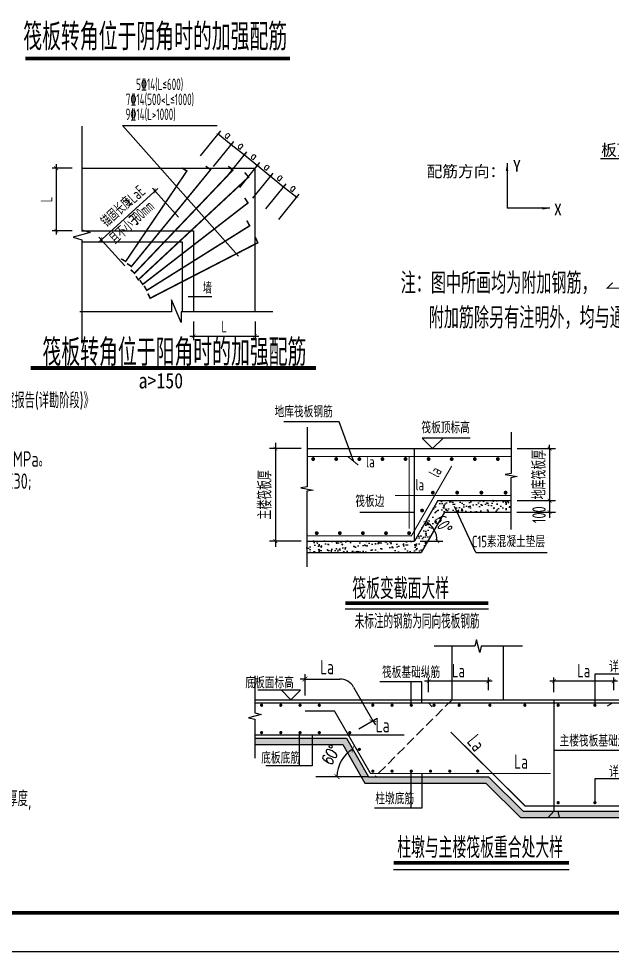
# Model space of a CAD drawing. Extents: x -668857 to 185752, y -270966 to 286822.
# Drawn here: x -426256 to -410827, y 166782 to 191002 of the extents above; entities that cross this region are included whole.
import ezdxf
from ezdxf.enums import TextEntityAlignment as Align

# ---------------------------------------------------------------- set-up
doc = ezdxf.new("R2010")
doc.units = 0
doc.header["$LTSCALE"] = 1000
for name, pattern in [('__DASH', [0.35, 0.25, -0.1]), ('DASH', [0.35, 0.25, -0.1]), ('ExampleIndex0$0${ Cable   Tele }', [0])]:
    doc.linetypes.add(name, pattern=pattern)
doc.layers.get('0').update_dxf_attribs({"linetype": 'CONTINUOUS'})
doc.layers.get('DEFPOINTS').update_dxf_attribs({"linetype": 'CONTINUOUS'})
for name, color, linetype in [('-TK', 7, 'CONTINUOUS'), ('0p-标字', 7, 'CONTINUOUS'), ('0p-标注', 43, 'CONTINUOUS'), ('COLU_DE_REIN', 1, 'CONTINUOUS'), ('DIM', 2, 'CONTINUOUS'), ('FLOOR_UP_TEXT', 7, 'CONTINUOUS'), ('G', 1, 'CONTINUOUS'), ('GJ', 5, 'CONTINUOUS'), ('PUB_DIM', 3, 'CONTINUOUS'), ('PUB_TEXT', 2, 'CONTINUOUS'), ('REIN', 6, 'CONTINUOUS'), ('S-0-TEXT', 7, 'CONTINUOUS'), ('S-C承台编号', 6, 'CONTINUOUS'), ('S-DETL-DIM', 151, 'CONTINUOUS'), ('S-DETL-HATCH', 253, 'CONTINUOUS'), ('S-DETL-LINE1', 2, 'CONTINUOUS'), ('S-DETL-RBAR', 1, 'CONTINUOUS'), ('S-DETL-TEXT', 7, 'CONTINUOUS'), ('S_DETL', 7, 'CONTINUOUS'), ('Sw_DT_DIM050', 7, 'CONTINUOUS'), ('Sw_DT_line_1', 8, 'CONTINUOUS'), ('Sw_Dt_TXT', 7, 'CONTINUOUS'), ('S基础-筏板底筋-Raft_b_rein', 1, 'CONTINUOUS'), ('TEXT', 2, 'CONTINUOUS'), ('THIN', 7, 'CONTINUOUS'), ('WALL', 5, 'CONTINUOUS'), ('结-详图-填充', 8, 'CONTINUOUS'), ('说明文字', 7, 'CONTINUOUS'), ('钢筋', 6, 'CONTINUOUS')]:
    doc.layers.add(name, color=color, linetype=linetype)
doc.layers.add('LVTRY', color=1, linetype='CONTINUOUS', lineweight=13)
doc.styles.add('-宋体', font='', dxfattribs={"width": 0.7, "height": 300, "bigfont": '宋体.TTF'})
doc.styles.add('_HZTXT', font='txt.shx', dxfattribs={"width": 0.8, "bigfont": 'HZTXT.shx'})
doc.styles.add('hszt', font='TXT.shx', dxfattribs={"width": 0.7, "bigfont": 'HzTXT.shx'})
doc.styles.add('Scadi-HZ', font='tssdeng.shx', dxfattribs={"width": 0.7, "height": 300, "bigfont": 'hztxt.shx'})
doc.styles.add('TSSD_DIMENSION', font='Tssdeng.shx', dxfattribs={"width": 0.7, "bigfont": 'tssdchn.shx'})
doc.styles.add('TSSD_Label', font='Tssdeng.shx', dxfattribs={"width": 0.7, "bigfont": 'hztxt.shx'})
doc.styles.add('TSSD_Norm', font='Tssdeng.shx', dxfattribs={"bigfont": 'tssdchn.shx'})
doc.styles.add('TSSD_REIN', font='tssdeng.shx', dxfattribs={"width": 0.7, "height": 300, "bigfont": 'tssdchn.shx'})
doc.styles.add('图名下的说明', font='tssdeng.shx', dxfattribs={"width": 0.75, "height": 550, "bigfont": 'tssdchn.shx'})
doc.styles.get('-宋体').set_extended_font_data('SimSun')
doc.dimstyles.new('DIM100', dxfattribs={"dimtxt": 250, "dimasz": 100, "dimexe": 150, "dimexo": 150, "dimgap": 0, "dimtad": 0, "dimdec": 0, "dimzin": 0, "dimdsep": 46, "dimtxsty": 'hszt', "dimblk": 'ARCHTICK', "dimcen": 0.09, "dimclrt": 7, "dimazin": 0, "dimtfac": 1, "dimtdec": 0, "dimtix": 1, "dimtmove": 2, "dimatfit": 3, "dimfxl": 1, "dimtvp": 1, "dimtolj": 1, "dimtzin": 0, "dimarcsym": 0})
doc.dimstyles.get("Standard").update_dxf_attribs({"dimtxt": 0.18, "dimasz": 0.18, "dimexe": 0.18, "dimexo": 0.0625, "dimgap": 0.09, "dimtad": 0, "dimtih": 1, "dimtoh": 1, "dimdec": 4, "dimzin": 0, "dimdsep": 46, "dimtxsty": 'Standard', "dimcen": 0.09, "dimadec": 0, "dimazin": 0, "dimtfac": 1, "dimtdec": 4, "dimtofl": 0, "dimtmove": 0, "dimatfit": 3, "dimfxl": 1, "dimtolj": 1, "dimtzin": 0, "dimarcsym": 0})
doc.dimstyles.new('SY1', dxfattribs={"dimtxt": 200, "dimasz": 100, "dimexe": 150, "dimexo": 200, "dimgap": 60, "dimtad": 1, "dimdec": 0, "dimzin": 0, "dimdsep": 46, "dimtxsty": '_HZTXT', "dimcen": 3, "dimclrt": 7, "dimadec": 0, "dimazin": 0, "dimtfac": 1, "dimtdec": 0, "dimtix": 1, "dimtmove": 0, "dimatfit": 3, "dimfxl": 1, "dimtolj": 1, "dimtzin": 0, "dimarcsym": 0})
doc.dimstyles.new('TSSD_100_100', dxfattribs={"dimtxt": 300, "dimasz": 100, "dimexe": 100, "dimexo": 250, "dimgap": 100, "dimtad": 1, "dimdec": 0, "dimzin": 0, "dimdsep": 46, "dimtxsty": 'TSSD_DIMENSION', "dimblk": 'ARCHTICK', "dimcen": 0, "dimdle": 100, "dimclrt": 7, "dimadec": 0, "dimazin": 0, "dimtfac": 1, "dimtdec": 0, "dimtix": 1, "dimtmove": 2, "dimatfit": 3, "dimldrblk": 'ARCHTICK', "dimfxl": 1, "dimtolj": 1, "dimtzin": 0, "dimarcsym": 0})
doc.dimstyles.new('副本 (2) TSSD_100_100', dxfattribs={"dimtxt": 350, "dimasz": 150, "dimexe": 150, "dimexo": 150, "dimgap": 100, "dimtad": 1, "dimdec": 0, "dimlfac": 0.5, "dimzin": 0, "dimdsep": 46, "dimtxsty": 'TSSD_DIMENSION', "dimblk": 'ARCHTICK', "dimcen": 0, "dimdle": 150, "dimclrt": 7, "dimadec": 0, "dimazin": 0, "dimtfac": 1, "dimtdec": 0, "dimtix": 1, "dimtmove": 2, "dimatfit": 3, "dimfxl": 1, "dimtolj": 1, "dimtzin": 0, "dimarcsym": 0})

# ---------------------------------------------------------------- blocks, each defined once
blk = doc.blocks.new('_ArchTick')
at = {"color": 0, "linetype": 'ByBlock', "const_width": 0.15}
blk.add_lwpolyline([(-0.5, -0.5), (0.5, 0.5)], dxfattribs=at)
blk = doc.blocks.new('*D37')
at = {"color": 0, "lineweight": -2, "transparency": 16777216}
for p, q in [((-419832, 186065), (-419306, 186716)), ((-419369, 186638), (-419029, 186364)), ((-419492, 185790), (-418966, 186441))]:
    blk.add_line(p, q, dxfattribs=at)
at = {"layer": 'DEFPOINTS', "color": 0, "transparency": 16777216}
for p in [(-419029, 186364), (-419916, 185962), (-419576, 185687)]:
    blk.add_point(p, dxfattribs=at)
at = {"color": 0, "lineweight": -2, "transparency": 16777216, "xscale": 66.66667000390589, "yscale": 66.66667000390589, "zscale": 66.66667000390589}
for p, rotation in [((-419369, 186638), 141.0409580458454), ((-419029, 186364), 321.0409580458455)]:
    blk.add_blockref('_ArchTick', p, dxfattribs=dict(at, rotation=rotation))
at = {"color": 7, "transparency": 16777216, "insert": (-419111, 186610), "char_height": 200, "attachment_point": 5, "rotation": 321.041, "style": '_HZTXT'}
blk.add_mtext('\\A1;a', dxfattribs=at)
blk = doc.blocks.new('ArchTick')
at = {"color": 0, "linetype": 'ByBlock', "lineweight": -2, "const_width": 0.075}
blk.add_lwpolyline([(-0.25, -0.25), (0.25, 0.25)], dxfattribs=at)
blk = doc.blocks.new('*D38')
at = {"color": 0, "lineweight": -2, "transparency": 16777216}
for p, q in [((-421532, 187439), (-421006, 188090)), ((-421068, 188013), (-420729, 187738)), ((-421192, 187165), (-420666, 187816))]:
    blk.add_line(p, q, dxfattribs=at)
at = {"layer": 'DEFPOINTS', "color": 0, "transparency": 16777216}
for p in [(-420729, 187738), (-421616, 187336), (-421276, 187061)]:
    blk.add_point(p, dxfattribs=at)
at = {"color": 0, "lineweight": -2, "transparency": 16777216, "xscale": 66.66667000390589, "yscale": 66.66667000390589, "zscale": 66.66667000390589}
for p, rotation in [((-421068, 188013), 141.0409580461524), ((-420729, 187738), 321.0409580461525)]:
    blk.add_blockref('_ArchTick', p, dxfattribs=dict(at, rotation=rotation))
at = {"color": 7, "transparency": 16777216, "insert": (-420810, 187984), "char_height": 200, "attachment_point": 5, "rotation": 321.041, "style": '_HZTXT'}
blk.add_mtext('\\A1;a', dxfattribs=at)
blk = doc.blocks.new('*D39')
at = {"color": 0, "lineweight": -2, "transparency": 16777216}
for p, q in [((-420852, 186890), (-420326, 187541)), ((-420389, 187463), (-420049, 187188)), ((-420512, 186615), (-419986, 187266))]:
    blk.add_line(p, q, dxfattribs=at)
at = {"layer": 'DEFPOINTS', "color": 0, "transparency": 16777216}
for p in [(-420049, 187188), (-420936, 186786), (-420596, 186511)]:
    blk.add_point(p, dxfattribs=at)
at = {"color": 0, "lineweight": -2, "transparency": 16777216, "xscale": 66.66667000390589, "yscale": 66.66667000390589, "zscale": 66.66667000390589}
for p, rotation in [((-420389, 187463), 141.0409580456808), ((-420049, 187188), 321.0409580456808)]:
    blk.add_blockref('_ArchTick', p, dxfattribs=dict(at, rotation=rotation))
at = {"color": 7, "transparency": 16777216, "insert": (-420131, 187434), "char_height": 200, "attachment_point": 5, "rotation": 321.041, "style": '_HZTXT'}
blk.add_mtext('\\A1;a', dxfattribs=at)
blk = doc.blocks.new('*D40')
at = {"color": 0, "lineweight": -2, "transparency": 16777216}
for p, q in [((-421192, 187165), (-420666, 187816)), ((-420729, 187738), (-420389, 187463)), ((-420852, 186890), (-420326, 187541))]:
    blk.add_line(p, q, dxfattribs=at)
at = {"layer": 'DEFPOINTS', "color": 0, "transparency": 16777216}
for p in [(-420389, 187463), (-421276, 187061), (-420936, 186786)]:
    blk.add_point(p, dxfattribs=at)
at = {"color": 0, "lineweight": -2, "transparency": 16777216, "xscale": 66.66667000390589, "yscale": 66.66667000390589, "zscale": 66.66667000390589}
for p, rotation in [((-420729, 187738), 141.0409580454909), ((-420389, 187463), 321.0409580454909)]:
    blk.add_blockref('_ArchTick', p, dxfattribs=dict(at, rotation=rotation))
at = {"color": 7, "transparency": 16777216, "insert": (-420471, 187709), "char_height": 200, "attachment_point": 5, "rotation": 321.041, "style": '_HZTXT'}
blk.add_mtext('\\A1;a', dxfattribs=at)
blk = doc.blocks.new('*D41')
at = {"color": 0, "lineweight": -2, "transparency": 16777216}
for p, q in [((-420172, 186340), (-419646, 186991)), ((-419709, 186913), (-419369, 186638)), ((-419832, 186065), (-419306, 186716))]:
    blk.add_line(p, q, dxfattribs=at)
at = {"layer": 'DEFPOINTS', "color": 0, "transparency": 16777216}
for p in [(-419369, 186638), (-420256, 186236), (-419916, 185962)]:
    blk.add_point(p, dxfattribs=at)
at = {"color": 0, "lineweight": -2, "transparency": 16777216, "xscale": 66.66667000390589, "yscale": 66.66667000390589, "zscale": 66.66667000390589}
for p, rotation in [((-419709, 186913), 141.040958045703), ((-419369, 186638), 321.040958045703)]:
    blk.add_blockref('_ArchTick', p, dxfattribs=dict(at, rotation=rotation))
at = {"color": 7, "transparency": 16777216, "insert": (-419451, 186885), "char_height": 200, "attachment_point": 5, "rotation": 321.041, "style": '_HZTXT'}
blk.add_mtext('\\A1;a', dxfattribs=at)
blk = doc.blocks.new('*D42')
at = {"color": 0, "lineweight": -2, "transparency": 16777216}
for p, q in [((-420512, 186615), (-419986, 187266)), ((-420172, 186340), (-419646, 186991)), ((-420049, 187188), (-419709, 186913))]:
    blk.add_line(p, q, dxfattribs=at)
at = {"layer": 'DEFPOINTS', "color": 0, "transparency": 16777216}
for p in [(-419709, 186913), (-420596, 186511), (-420256, 186236)]:
    blk.add_point(p, dxfattribs=at)
at = {"color": 0, "lineweight": -2, "transparency": 16777216, "xscale": 66.66667000390589, "yscale": 66.66667000390589, "zscale": 66.66667000390589}
for p, rotation in [((-420049, 187188), 141.0409580460101), ((-419709, 186913), 321.0409580460101)]:
    blk.add_blockref('_ArchTick', p, dxfattribs=dict(at, rotation=rotation))
at = {"color": 7, "transparency": 16777216, "insert": (-419791, 187160), "char_height": 200, "attachment_point": 5, "rotation": 321.041, "style": '_HZTXT'}
blk.add_mtext('\\A1;a', dxfattribs=at)
blk = doc.blocks.new('*D43')
at = {"layer": 'DEFPOINTS', "color": 0, "transparency": 16777216}
for p in [(-421710, 183385), (-420113, 183385), (-420113, 182757)]:
    blk.add_point(p, dxfattribs=at)
at = {"layer": 'DIM', "color": 0, "lineweight": -2, "transparency": 16777216}
for p, q in [((-421710, 183135), (-421710, 182657)), ((-420113, 183135), (-420113, 182657)), ((-421810, 182757), (-420013, 182757))]:
    blk.add_line(p, q, dxfattribs=at)
at = {"layer": 'DIM', "color": 0, "lineweight": -2, "transparency": 16777216, "xscale": 100, "yscale": 100, "zscale": 100, "rotation": 180}
blk.add_blockref('_ArchTick', (-421710, 182757), dxfattribs=at)
at = {"layer": 'DIM', "color": 0, "lineweight": -2, "transparency": 16777216, "xscale": 100, "yscale": 100, "zscale": 100}
blk.add_blockref('_ArchTick', (-420113, 182757), dxfattribs=at)
at = {"layer": 'DIM', "color": 7, "lineweight": -2, "transparency": 16777216, "insert": (-420912, 183007), "char_height": 300, "attachment_point": 5, "style": 'TSSD_DIMENSION'}
blk.add_mtext('\\A1;L', dxfattribs=at)
blk = doc.blocks.new('*D44')
at = {"layer": 'DEFPOINTS', "color": 0, "transparency": 16777216}
for p in [(-424616, 187121), (-425281, 185496), (-424616, 185496)]:
    blk.add_point(p, dxfattribs=at)
at = {"layer": 'DIM', "color": 0, "lineweight": -2, "transparency": 16777216}
for p, q in [((-425281, 187221), (-425281, 185396)), ((-424866, 187121), (-425381, 187121)), ((-424866, 185496), (-425381, 185496))]:
    blk.add_line(p, q, dxfattribs=at)
at = {"layer": 'DIM', "color": 0, "lineweight": -2, "transparency": 16777216, "xscale": 100, "yscale": 100, "zscale": 100}
for p, rotation in [((-425281, 187121), 90), ((-425281, 185496), 270)]:
    blk.add_blockref('_ArchTick', p, dxfattribs=dict(at, rotation=rotation))
at = {"layer": 'DIM', "color": 7, "lineweight": -2, "transparency": 16777216, "insert": (-425531, 186309), "char_height": 300, "attachment_point": 5, "rotation": 90, "style": 'TSSD_DIMENSION'}
blk.add_mtext('\\A1;L', dxfattribs=at)
blk = doc.blocks.new('*D46')
at = {"layer": 'DEFPOINTS', "color": 0, "transparency": 16777216}
for p in [(-422714, 186524), (-421931, 185663), (-423326, 184394)]:
    blk.add_point(p, dxfattribs=at)
at = {"layer": 'DIM', "color": 0, "lineweight": -2, "transparency": 16777216}
for p, q in [((-424183, 185189), (-422640, 186591)), ((-422099, 185848), (-422781, 186598)), ((-423495, 184580), (-424176, 185330))]:
    blk.add_line(p, q, dxfattribs=at)
at = {"layer": 'DIM', "color": 0, "lineweight": -2, "transparency": 16777216, "xscale": 100, "yscale": 100, "zscale": 100}
for p, rotation in [((-422714, 186524), 42.26455593727036), ((-424109, 185256), 222.2645559372704)]:
    blk.add_blockref('_ArchTick', p, dxfattribs=dict(at, rotation=rotation))
at = {"layer": 'DIM', "color": 7, "lineweight": -2, "transparency": 16777216, "insert": (-423248, 186399), "char_height": 300, "attachment_point": 5, "rotation": 42.2646, "style": 'TSSD_DIMENSION'}
blk.add_mtext('\\A1;≥LaE', dxfattribs=at)
blk = doc.blocks.new('*D300')
at = {"layer": '0p-标注', "color": 0, "lineweight": -2, "transparency": 16777216}
blk.add_arc((-419238, 171175), 824, 120, 180, dxfattribs=at)
at = {"layer": 'DEFPOINTS', "color": 0, "transparency": 16777216}
for p in [(-419816, 172175), (-419870, 171705), (-420612, 171175), (-419238, 171175), (-419238, 171175)]:
    blk.add_point(p, dxfattribs=at)
at = {"layer": '0p-标注', "color": 0, "lineweight": -2, "transparency": 16777216, "xscale": 125, "yscale": 125, "zscale": 125}
for p, rotation in [((-419650, 171889), 29.99999999994928), ((-420062, 171175), 270.0000000000002)]:
    blk.add_blockref('_ArchTick', p, dxfattribs=dict(at, rotation=rotation))
at = {"layer": '0p-标注', "color": 7, "transparency": 16777216, "insert": (-420223, 171743), "char_height": 312.5, "attachment_point": 5, "rotation": 60, "style": 'hszt'}
blk.add_mtext('\\A1;60°', dxfattribs=at)
blk = doc.blocks.new('*D301')
at = {"layer": 'DEFPOINTS', "color": 0, "transparency": 16777216}
for p in [(-414427, 173653), (-412870, 173175), (-414427, 173121)]:
    blk.add_point(p, dxfattribs=at)
at = {"layer": 'DIM', "color": 0, "lineweight": -2, "transparency": 16777216}
for p, q in [((-414427, 173371), (-414427, 173753)), ((-412870, 173425), (-412870, 173753)), ((-412770, 173653), (-414527, 173653))]:
    blk.add_line(p, q, dxfattribs=at)
at = {"layer": 'DIM', "color": 0, "lineweight": -2, "transparency": 16777216, "xscale": 100, "yscale": 100, "zscale": 100, "rotation": 180}
blk.add_blockref('_ArchTick', (-414427, 173653), dxfattribs=at)
at = {"layer": 'DIM', "color": 0, "lineweight": -2, "transparency": 16777216, "xscale": 100, "yscale": 100, "zscale": 100}
blk.add_blockref('_ArchTick', (-412870, 173653), dxfattribs=at)
at = {"layer": 'DIM', "color": 7, "transparency": 16777216, "insert": (-413649, 173928), "char_height": 350, "attachment_point": 5, "style": 'TSSD_DIMENSION'}
blk.add_mtext('\\A1;La', dxfattribs=at)
blk = doc.blocks.new('*D302')
at = {"layer": 'DEFPOINTS', "color": 0, "transparency": 16777216}
for p in [(-417684, 173653), (-416126, 173175), (-417684, 173121)]:
    blk.add_point(p, dxfattribs=at)
at = {"layer": 'DIM', "color": 0, "lineweight": -2, "transparency": 16777216}
for p, q in [((-417684, 173371), (-417684, 173753)), ((-416126, 173425), (-416126, 173753)), ((-416026, 173653), (-417784, 173653))]:
    blk.add_line(p, q, dxfattribs=at)
at = {"layer": 'DIM', "color": 0, "lineweight": -2, "transparency": 16777216, "xscale": 100, "yscale": 100, "zscale": 100, "rotation": 180}
blk.add_blockref('_ArchTick', (-417684, 173653), dxfattribs=at)
at = {"layer": 'DIM', "color": 0, "lineweight": -2, "transparency": 16777216, "xscale": 100, "yscale": 100, "zscale": 100}
blk.add_blockref('_ArchTick', (-416126, 173653), dxfattribs=at)
at = {"layer": 'DIM', "color": 7, "transparency": 16777216, "insert": (-416905, 173928), "char_height": 350, "attachment_point": 5, "style": 'TSSD_DIMENSION'}
blk.add_mtext('\\A1;La', dxfattribs=at)
blk = doc.blocks.new('*D296')
at = {"layer": 'DEFPOINTS', "color": 0, "transparency": 16777216}
for p in [(-421582, 164893), (-421634, 164045), (-424984, 163843), (-422188, 163843), (-422188, 163843)]:
    blk.add_point(p, dxfattribs=at)
at = {"layer": 'S-DETL-DIM', "color": 0, "lineweight": -2, "transparency": 16777216}
blk.add_line((-422038, 163843), (-421448, 163843), dxfattribs=at)
blk.add_arc((-422188, 163843), 590, 360, 60, dxfattribs=at)
at = {"layer": 'S-DETL-DIM', "color": 0, "lineweight": -2, "transparency": 16777216, "xscale": 100, "yscale": 100, "zscale": 100}
for p, rotation in [((-421893, 164354), 150.0000000000065), ((-421598, 163843), 269.9999999999995)]:
    blk.add_blockref('_ArchTick', p, dxfattribs=dict(at, rotation=rotation))
at = {"layer": 'S-DETL-DIM', "color": 7, "transparency": 16777216, "insert": (-421439, 164276), "char_height": 350, "attachment_point": 5, "rotation": 300, "style": 'TSSD_DIMENSION'}
blk.add_mtext('\\A1;60°', dxfattribs=at)
blk = doc.blocks.new('*D297')
at = {"layer": 'DEFPOINTS', "color": 0, "transparency": 16777216}
for p in [(-419672, 166243), (-419672, 164893), (-418675, 164893)]:
    blk.add_point(p, dxfattribs=at)
at = {"layer": 'S-DETL-DIM', "color": 0, "lineweight": -2, "transparency": 16777216}
for p, q in [((-419522, 166243), (-418525, 166243)), ((-418675, 166243), (-418675, 166343)), ((-418675, 166243), (-418675, 164893)), ((-419522, 164893), (-418525, 164893)), ((-418675, 164893), (-418675, 164793))]:
    blk.add_line(p, q, dxfattribs=at)
at = {"layer": 'S-DETL-DIM', "color": 0, "lineweight": -2, "transparency": 16777216, "xscale": 100, "yscale": 100, "zscale": 100}
for p, rotation in [((-418675, 166243), 270), ((-418675, 164893), 90)]:
    blk.add_blockref('_ArchTick', p, dxfattribs=dict(at, rotation=rotation))
at = {"layer": 'S-DETL-DIM', "color": 7, "transparency": 16777216, "insert": (-418950, 165568), "char_height": 350, "attachment_point": 5, "rotation": 90, "style": 'TSSD_DIMENSION'}
blk.add_mtext('\\A1;地库筏板厚', dxfattribs=at)
blk = doc.blocks.new('*D298')
at = {"layer": 'DEFPOINTS', "color": 0, "transparency": 16777216}
for p in [(-419672, 164893), (-419681, 164593), (-418675, 164593)]:
    blk.add_point(p, dxfattribs=at)
at = {"layer": 'S-DETL-DIM', "color": 0, "lineweight": -2, "transparency": 16777216}
for p, q in [((-418675, 165043), (-418675, 164443)), ((-419522, 164893), (-418525, 164893)), ((-419531, 164593), (-418525, 164593))]:
    blk.add_line(p, q, dxfattribs=at)
at = {"layer": 'S-DETL-DIM', "color": 0, "lineweight": -2, "transparency": 16777216, "xscale": 100, "yscale": 100, "zscale": 100}
for p, rotation in [((-418675, 164893), 90), ((-418675, 164593), 270)]:
    blk.add_blockref('_ArchTick', p, dxfattribs=dict(at, rotation=rotation))
at = {"layer": 'S-DETL-DIM', "color": 7, "transparency": 16777216, "insert": (-418950, 164527), "char_height": 350, "attachment_point": 5, "rotation": 90, "style": 'TSSD_DIMENSION'}
blk.add_mtext('\\A1;100', dxfattribs=at)
blk = doc.blocks.new('*D299')
at = {"layer": 'DEFPOINTS', "color": 0, "transparency": 16777216}
for p in [(-424984, 166243), (-425801, 163843), (-424984, 163843)]:
    blk.add_point(p, dxfattribs=at)
at = {"layer": 'S-DETL-DIM', "color": 0, "lineweight": -2, "transparency": 16777216}
for p, q in [((-425801, 166393), (-425801, 163693)), ((-425134, 166243), (-425951, 166243)), ((-425134, 163843), (-425951, 163843))]:
    blk.add_line(p, q, dxfattribs=at)
at = {"layer": 'S-DETL-DIM', "color": 0, "lineweight": -2, "transparency": 16777216, "xscale": 100, "yscale": 100, "zscale": 100}
for p, rotation in [((-425801, 166243), 90), ((-425801, 163843), 270)]:
    blk.add_blockref('_ArchTick', p, dxfattribs=dict(at, rotation=rotation))
at = {"layer": 'S-DETL-DIM', "color": 7, "transparency": 16777216, "insert": (-426076, 165043), "char_height": 350, "attachment_point": 5, "rotation": 90, "style": 'TSSD_DIMENSION'}
blk.add_mtext('\\A1;主楼筏板厚', dxfattribs=at)
blk = doc.blocks.new('A1')
blk.add_lwpolyline([(0, 59400), (0, 0), (84100, 0), (84100, 59400)], close=True)
at = {"const_width": 100}
blk.add_lwpolyline([(2500, 58400), (2500, 1000), (83100, 1000), (83100, 58400)], close=True, dxfattribs=at)
blk = doc.blocks.new('20210803.19575518')
at = {"layer": '结-详图-填充'}
h = blk.add_hatch(dxfattribs=at)
h.set_pattern_fill('AR-CONC', color=256, scale=36, style=0)
h.set_pattern_definition([(50, (-2207549, -769221), (6558.648, -573.807), [685.8, -7543.8]), (355, (-2207549, -769221), (-1268.742, 6878.04), [548.64, -6035.04]), (100.451, (-2207002.6, -769268.6), (5289.93, 6304.2), [582.84, -6411.24]), (46.1842, (-2207549, -767392), (9758.845, -1513.524), [1028.7, -11315.7]), (96.6356, (-2206736, -767518), (8546.55, 8907.32), [874.26, -9616.86]), (351.184, (-2207549, -767392), (8546.566, 8907.304), [822.96, -9052.56]), (21, (-2206634.7, -767849), (5458.136, -3681.559), [685.8, -7543.8]), (326, (-2206635, -767849), (2224.873, 6630.767), [548.64, -6035.04]), (71.4514, (-2206180, -768156), (7682.994, 2949.223), [582.84, -6411.24]), (37.5, (-2207549.1, -769220.8), (111.1897, 3043.9814), [0, -5961.888, 0, -6126.48, 0, -6057.9]), (7.5, (-2207549, -769220.8), (2405.508, 3606.501), [0, -3493.008, 0, -5824.728, 0, -2308.86]), (327.5, (-2209588.2, -769220.8), (4881.2614, -206.2348), [0, -2286, 0, -7132.32, 0, -9464.04]), (317.5, (-2210502.6, -769221), (5332.65, 915.354), [0, -2971.8, 0, -4736.592, 0, -6720.84])])
h.paths.add_polyline_path([(-844517.5, -168470.8), (-849130.9, -168470.8), (-850029.7, -167579.6), (-853141.8, -167579.6), (-853719.1, -166579.6), (-856099.4, -166579.6), (-856099.4, -166746.3), (-853815.3, -166746.3), (-853238, -167746.3), (-850098.3, -167746.3), (-849199.6, -168637.4), (-844517.5, -168637.4)])
h = blk.add_hatch(dxfattribs=at)
h.set_pattern_fill('AR-CONC', color=256)
h.set_pattern_definition([(50, (-2207549.12, -769220.82), (182.184669, -15.939086), [19.05, -209.55]), (355, (-2207549.12, -769220.82), (-35.242826, 191.056643), [15.24, -167.64]), (100.451, (-2207533.94, -769222.14), (146.942502, 175.116688), [16.19, -178.09]), (46.1842, (-2207549.12, -769170.02), (271.07904, -42.042328), [28.575, -314.325]), (96.6356, (-2207526.53, -769173.52), (237.404234, 247.425556), [24.285, -267.135]), (351.184, (-2207549.12, -769170.02), (237.404606, 247.42512), [22.86, -251.46]), (21, (-2207523.72, -769182.72), (151.61488, -102.265519), [19.05, -209.55]), (326, (-2207523.72, -769182.72), (61.802028, 184.187966), [15.24, -167.64]), (71.4514, (-2207511.08, -769191.24), (213.41649, 81.922858), [16.19, -178.09]), (37.5, (-2207549.12, -769220.816), (3.0886033, 84.555039), [0, -165.608, 0, -170.18, 0, -168.275]), (7.5, (-2207549.12, -769220.82), (66.8196625, 100.180575), [0, -97.028, 0, -161.798, 0, -64.135]), (327.5, (-2207605.76, -769220.816), (135.5905952, -5.728744), [0, -63.5, 0, -198.12, 0, -262.89]), (317.5, (-2207631.16, -769220.82), (148.129181, 25.426491), [0, -82.55, 0, -131.572, 0, -186.69])])
h.paths.add_polyline_path([(-850029.7, -167579.6), (-853141.8, -167579.6), (-853719.1, -166579.6), (-856099.4, -166579.6), (-856099.4, -166746.3), (-853815.3, -166746.3), (-853238, -167746.3), (-850098.3, -167746.3), (-849199.6, -168637.4), (-844517.5, -168637.4), (-844517.5, -168470.8), (-849130.9, -168470.8)])
at = {"ltscale": 0.333333}
for p, q in [((-844762.2, -164912.8), (-847262.2, -164912.8)), ((-847262.2, -164912.8), (-847262.2, -165724.6)), ((-846593.8, -164912.8), (-846593.8, -165663)), ((-847262.2, -167638.6), (-847262.2, -168253.6)), ((-846593.8, -167638.6), (-846593.8, -168337.4))]:
    blk.add_line(p, q, dxfattribs=at)
at = {"layer": '0p-标字', "color": 3}
for p, q in [((-850975.1, -165579.6), (-850975.1, -164188.3)), ((-849641.8, -165579.6), (-849641.8, -164188.3)), ((-854910.5, -165329.6), (-856020.9, -165329.6)), ((-855160.5, -165579.6), (-855410.5, -165329.6)), ((-855160.5, -165579.6), (-854910.5, -165329.6))]:
    blk.add_line(p, q, dxfattribs=at)
for points in [[(-849147.8, -164188.3), (-850215.7, -164188.3), (-850256.6, -164352), (-850338.5, -164024.5), (-850379.4, -164188.3), (-851439.6, -164188.3)], [(-856099.4, -164964.4), (-856099.4, -165924), (-855935.6, -165964.9), (-856263.1, -166046.8), (-856099.4, -166087.7), (-856099.4, -167101.4)], [(-844517.5, -169050.9), (-844517.5, -167111.9), (-844664.1, -167065.2), (-844370.8, -166985.2), (-844517.5, -166938.5), (-844517.5, -165393)]]:
    blk.add_lwpolyline(points, dxfattribs=at)
at = {"layer": 'COLU_DE_REIN', "const_width": 33.3}
for points in [[(-856099.4, -165663), (-844517.5, -165663)], [(-854794.9, -165870.4), (-854032.4, -165870.4), (-853093.7, -167496.3), (-850308.4, -167496.3)], [(-852214.2, -166496.3), (-856099.4, -166496.3)], [(-851007.4, -166422.4), (-849076, -168337.4), (-844517.5, -168337.4)], [(-848416.3, -167496.3), (-850308.4, -167496.3)]]:
    blk.add_lwpolyline(points, dxfattribs=at)
at = {"layer": 'DIM'}
for p, q in [((-854794.9, -165472.5), (-854794.9, -164918.9)), ((-854794.9, -165043.9), (-854919.9, -165043.9)), ((-854794.9, -165043.9), (-853894.3, -165043.9)), ((-854081.6, -165043.9), (-853956.6, -165043.9)), ((-853533.4, -165252.2), (-853029.1, -166125.7)), ((-853400.4, -166340), (-852920.9, -166063.2)), ((-853029.1, -166125.7), (-852966.6, -166234))]:
    blk.add_line(p, q, dxfattribs=at)
blk.add_arc((-853894.3, -165460.5), 416.7, 30, 90, dxfattribs=at)
at = {"layer": 'G', "color": 1, "linetype": 'Continuous', "const_width": 30}
for points in [[(-851596.4, -165650.2), (-851491.9, -165767.3)], [(-849247.4, -165663), (-846803.3, -165663), (-846942.2, -165746.3)]]:
    blk.add_lwpolyline(points, dxfattribs=at)
at = {"layer": 'PUB_TEXT'}
blk.add_line((-852494, -169986.3), (-847931.5, -169986.3), dxfattribs=at)
at = {"layer": 'PUB_TEXT', "const_width": 100}
blk.add_lwpolyline([(-852494, -169816.1), (-847931.5, -169816.1)], dxfattribs=at)
at = {"layer": 'REIN', "const_width": 41.7}
for points in [[(-855904.1, -165724.6, -1), (-855945.7, -165724.6, -1)], [(-855404.1, -165724.6, -1), (-855445.7, -165724.6, -1)], [(-854904.1, -165724.6, -1), (-854945.7, -165724.6, -1)], [(-854404, -165724.6, -1), (-854445.7, -165724.6, -1)], [(-853013.3, -165724.6, 1), (-853055, -165724.6, 1)], [(-852513.3, -165724.6, 1), (-852555, -165724.6, 1)], [(-852013.3, -165724.6, 1), (-852055, -165724.6, 1)], [(-851422.4, -165724.6, 1), (-851464.1, -165724.6, 1)], [(-850769.2, -165724.6, 1), (-850810.9, -165724.6, 1)], [(-849970.4, -165724.6, 1), (-850012.1, -165724.6, 1)], [(-849103.5, -165724.6, -1), (-849061.8, -165724.6, -1)], [(-848238.4, -165724.6, -1), (-848196.8, -165724.6, -1)], [(-847283.1, -165724.6, -1), (-847241.4, -165724.6, -1)], [(-846314.6, -165724.6, -1), (-846272.9, -165724.6, -1)], [(-845394.5, -165724.6, -1), (-845352.8, -165724.6, -1)], [(-855904.1, -166434.6, 1), (-855945.7, -166434.6, 1)], [(-855404.1, -166434.6, 1), (-855445.7, -166434.6, 1)], [(-854904.1, -166434.6, 1), (-854945.7, -166434.6, 1)], [(-854404, -166434.6, 1), (-854445.7, -166434.6, 1)], [(-853613.2, -166436.9, 1), (-853654.9, -166436.9, 1)], [(-853363.2, -166870, 1), (-853404.9, -166870, 1)], [(-853013.3, -167434.6, 1), (-853055, -167434.6, 1)], [(-852513.3, -167434.6, 1), (-852555, -167434.6, 1)], [(-852013.3, -167434.6, 1), (-852055, -167434.6, 1)], [(-851513.3, -167434.6, 1), (-851555, -167434.6, 1)], [(-851013.3, -167434.6, 1), (-851055, -167434.6, 1)], [(-850329.3, -167433.8, -1), (-850287.6, -167433.8, -1)], [(-848238.4, -168253.6, -1), (-848196.8, -168253.6, -1)], [(-847283.1, -168253.6, -1), (-847241.4, -168253.6, -1)], [(-846314.6, -168253.6, -1), (-846272.9, -168253.6, -1)], [(-845394.5, -168253.6, -1), (-845352.8, -168253.6, -1)]]:
    blk.add_lwpolyline(points, format="xyb", close=True, dxfattribs=at)
at = {"layer": 'S_DETL'}
for p, q in [((-856099.4, -165579.6), (-844517.5, -165579.6)), ((-848330.9, -165579.6), (-848330.9, -168470.8)), ((-856099.4, -166579.6), (-853719.1, -166579.6)), ((-853719.1, -166579.6), (-853141.8, -167579.6)), ((-856099.4, -166746.3), (-853815.3, -166746.3)), ((-853815.3, -166746.3), (-853238, -167746.3)), ((-853141.8, -167579.6), (-850029.7, -167579.6)), ((-850029.7, -167579.6), (-849130.9, -168470.8)), ((-853238, -167746.3), (-850098.3, -167746.3)), ((-850098.3, -167746.3), (-849199.6, -168637.4)), ((-849130.9, -168470.8), (-844517.5, -168470.8)), ((-849199.6, -168637.4), (-844517.5, -168637.4))]:
    blk.add_line(p, q, dxfattribs=at)
at = {"layer": 'Sw_DT_DIM050'}
blk.add_line((-853141.8, -167579.6), (-854515.4, -167579.6), dxfattribs=at)
at = {"layer": 'Sw_DT_line_1', "linetype": 'DASH'}
blk.add_line((-850975.1, -165579.6), (-852975.1, -167579.6), dxfattribs=at)
at = {"layer": 'Sw_Dt_TXT', "color": 2}
for p, q in [((-851760.8, -165112.5), (-852849, -165112.5)), ((-852034.2, -165703.8), (-852034.2, -165112.5)), ((-851760.8, -165663), (-851760.8, -165112.5)), ((-854945.7, -166434.6), (-854945.7, -167293.6)), ((-854609.6, -166496.3), (-854609.6, -167293.6)), ((-854609.6, -167293.6), (-855817.2, -167293.6)), ((-852034.2, -168391.8), (-852034.2, -167434.6)), ((-851755.7, -168391.8), (-851755.7, -167496.3)), ((-852986.9, -168391.8), (-851755.7, -168391.8))]:
    blk.add_line(p, q, dxfattribs=at)
at = {"layer": 'TEXT'}
blk.add_line((-848330.9, -166891.8), (-846449.9, -166891.8), dxfattribs=at)
at = {"layer": 'WALL', "color": 7}
blk.add_line((-844762.2, -167638.6), (-847262.2, -167638.6), dxfattribs=at)
at = {"layer": 'DIM', "xscale": 125.000625, "yscale": 125.000625, "zscale": 125.000625}
blk.add_blockref('_ArchTick', (-854794.9, -165043.9), dxfattribs=at)
at = {"layer": 'DIM', "xscale": 125.0006250004294, "yscale": 125.0006250004294, "zscale": 125.0006250004294, "rotation": 119.9999999919995}
blk.add_blockref('_ArchTick', (-853029.1, -166125.7), dxfattribs=at)
at = {"layer": 'DIM', "color": 7, "char_height": 375, "attachment_point": 5, "style": 'TSSD_DIMENSION'}
for insert in [(-854224.1, -164731.4), (-852779.3, -166239.9), (-849179.8, -167187.5)]:
    blk.add_mtext('\\A1;La', dxfattribs=dict(at, insert=insert))
at = {"layer": 'DIM', "color": 7, "insert": (-850348.3, -166698.7), "char_height": 375, "attachment_point": 5, "rotation": 309.31705, "style": 'TSSD_DIMENSION'}
blk.add_mtext('\\A1;La', dxfattribs=at)
at = {"layer": 'FLOOR_UP_TEXT', "style": 'TSSD_REIN', "width": 0.7}
blk.add_text('柱墩与主楼筏板重合处大样', height=540, rotation=0, dxfattribs=at).set_placement((-850244.7, -169423.8, 0), align=Align.MIDDLE_CENTER)
at = {"layer": 'TEXT', "style": 'TSSD_REIN', "width": 0.7}
for s, p in [('筏板基础纵筋', (-852794.1, -165017.9)), ('详见主楼筏板基础纵筋', (-846893.7, -164871.6)), ('主楼筏板基础边线', (-848180.1, -166796.6)), ('底板底筋', (-855934, -167241.6)), ('详见主楼筏板基础纵筋', (-846893.7, -167597.4)), ('柱墩底筋', (-852968.4, -168297.1))]:
    blk.add_text(s, height=300, dxfattribs=at).set_placement(p)
blk.add_text('底板面标高', height=300, dxfattribs=at).set_placement((-855087.4, -165287.9), align=Align.RIGHT)
at = {"layer": '0p-标注'}
dim = blk.add_angular_dim_2l(base=(-853773, -167050), line1=((-853141.8, -167579.6), (-853719.1, -166579.6)), line2=((-853141.8, -167579.6), (-854515.4, -167579.6)), text='60°', dimstyle='DIM100', override={"dimscale": 1.25, "dimlfac": 0.8, "dimadec": 0}, dxfattribs=at)
dim.commit()
dim.dimension.update_dxf_attribs({"geometry": '*D300', "text_midpoint": (-854126, -167011.4), "insert": (-433903.5, -338754.6)})
at = {"layer": 'DIM'}
for base, p1, p2, picture, middle in [((-851587.3, -165101.3), (-850029.7, -165579.6), (-851587.3, -165633.8), '*D302', (-850808.5, -164826.3)), ((-848330.9, -165101.3), (-846773.3, -165579.6), (-848330.9, -165633.8), '*D301', (-847552.1, -164826.3))]:
    dim = blk.add_linear_dim(base=base, p1=p1, p2=p2, text='La', dimstyle='TSSD_100_100', override={"dimtxt": 350}, dxfattribs=at)
    dim.commit()
    dim.dimension.update_dxf_attribs({"geometry": picture, "text_midpoint": middle, "insert": (-433903.5, -338754.6)})
blk = doc.blocks.new('20210803.19575695')
at = {"layer": 'S-DETL-HATCH', "ltscale": 0.5}
h = blk.add_hatch(dxfattribs=at)
h.set_pattern_fill('AR-CONC', color=256, scale=45, style=0)
h.set_pattern_definition([(50, (-1142570.86, 1367173.13), (322.76708, -28.23846), [33.75, -371.25]), (355, (-1142570.86, 1367173.13), (-62.4381, 338.48646), [27, -297]), (100.4514, (-1142543.96, 1367170.78), (260.32922, 310.247794), [28.683085, -315.51395]), (46.1842, (-1142570.86, 1367263.13), (480.25847, -74.48356), [50.625, -556.875]), (96.6356, (-1142530.84, 1367256.9), (420.59822, 438.35304), [43.02463, -473.27085]), (351.1842, (-1142570.86, 1367263.13), (420.59788, 438.35337), [40.5, -445.5]), (21, (-1142525.86, 1367240.63), (268.608173, -181.1785), [33.75, -371.25]), (326, (-1142525.86, 1367240.63), (109.4919, 326.31752), [27, -297]), (71.4514, (-1142503.47, 1367225.53), (378.10018, 145.138724), [28.683085, -315.51395]), (37.5, (-1142570.86, 1367173.13), (5.471935, 149.802234), [0, -293.4, 0, -301.5, 0, -298.125]), (7.5, (-1142570.86, 1367173.13), (118.381292, 177.48527), [0, -171.9, 0, -286.65, 0, -113.625]), (327.5, (-1142671.21, 1367173.13), (240.220096, -10.149692), [0, -112.5, 0, -351, 0, -465.75]), (317.5, (-1142716.2, 1367173.13), (262.433776, 45.047242), [0, -146.25, 0, -233.1, 0, -330.75])])
h.paths.add_polyline_path([(-852200, -167705.5), (-854996.3, -167705.5), (-854996.3, -168005.5), (-852026.8, -168005.5), (-851420.6, -166955.5), (-849693.3, -166955.5), (-849693.3, -166655.5), (-851593.8, -166655.5)])
at = {"layer": 'PUB_TEXT'}
blk.add_line((-850276.6, -169486.1), (-853996, -169486.1), dxfattribs=at)
at = {"layer": 'PUB_TEXT', "const_width": 100}
blk.add_lwpolyline([(-850276.6, -169325), (-853996, -169325)], dxfattribs=at)
at = {"layer": 'S-DETL-DIM'}
for points in [[(-854986.9, -164759.6), (-854986.9, -166306.3), (-855149.3, -166335.1), (-854835.7, -166388.7), (-854996.3, -166419.4), (-854996.3, -168386.3)], [(-849683.9, -164890.5), (-849683.9, -165956.6), (-849846.3, -165985.5), (-849532.7, -166039), (-849693.3, -166069.7), (-849693.3, -167415.7)]]:
    blk.add_lwpolyline(points, dxfattribs=at)
at = {"layer": 'S-DETL-LINE1'}
for p, q in [((-854986.9, -165313.8), (-849683.9, -165313.8)), ((-851593.8, -166663.8), (-852200, -167713.8)), ((-851593.8, -166663.8), (-849693.3, -166663.8)), ((-851420.6, -166963.8), (-852026.8, -168013.8)), ((-851420.6, -166963.8), (-849693.3, -166963.8)), ((-854996.3, -167713.8), (-852200, -167713.8)), ((-854996.3, -168013.8), (-852026.8, -168013.8))]:
    blk.add_line(p, q, dxfattribs=at)
at = {"layer": 'S-DETL-LINE1', "linetype": 'DASH', "ltscale": 10}
blk.add_line((-852200, -167713.8), (-852200, -165313.8), dxfattribs=at)
at = {"layer": 'S-DETL-RBAR', "const_width": 30}
for points in [[(-852339.1, -167388.4), (-852339.1, -165519), (-854986.9, -165519.1)], [(-853657, -165743.6), (-853931.6, -165519.1), (-849683.9, -165519.1), (-849683.9, -165519.1)], [(-851232.3, -165767.6), (-852270.7, -167566.2), (-852278, -167578.8), (-854996.3, -167578.8)], [(-849693.3, -166528.8), (-849693.3, -166528.8), (-849693.3, -166528.8), (-852704.3, -166528.8)]]:
    blk.add_lwpolyline(points, dxfattribs=at)
at = {"layer": 'S-DETL-RBAR', "const_width": 50}
for points in [[(-854806.6, -165584.6, 1), (-854856.6, -165584.6, 1)], [(-854206.6, -165584.6, 1), (-854256.6, -165584.6, 1)], [(-853606.6, -165584.6, 1), (-853656.6, -165584.6, 1)], [(-853006.6, -165584.6, 1), (-853056.6, -165584.6, 1)], [(-852406.6, -165584.6, 1), (-852456.6, -165584.6, 1)], [(-851806.6, -165584.6, 1), (-851856.6, -165584.6, 1)], [(-851206.6, -165584.6, 1), (-851256.6, -165584.6, 1)], [(-850606.6, -165584.6, 1), (-850656.6, -165584.6, 1)], [(-850006.6, -165584.6, 1), (-850056.6, -165584.6, 1)], [(-851696.2, -166457.1, 1), (-851746.2, -166457.1, 1)], [(-851065.9, -166457.1, 1), (-851115.9, -166457.1, 1)], [(-850435.5, -166457.1, 1), (-850485.5, -166457.1, 1)], [(-849805.2, -166457.1, 1), (-849855.2, -166457.1, 1)], [(-851976.1, -166922.2, 1), (-852026.1, -166922.2, 1)], [(-854714.2, -167507.8, 1), (-854764.2, -167507.8, 1)], [(-854114.2, -167507.8, 1), (-854164.2, -167507.8, 1)], [(-853514.2, -167507.8, 1), (-853564.2, -167507.8, 1)], [(-852914.2, -167507.8, 1), (-852964.2, -167507.8, 1)], [(-852314.2, -167507.8, 1), (-852364.2, -167507.8, 1)]]:
    blk.add_lwpolyline(points, format="xyb", close=True, dxfattribs=at)
at = {"layer": 'S-DETL-TEXT'}
for p, q in [((-854153.3, -164621.8), (-855595.4, -164621.8)), ((-853784.4, -165634.7), (-854153.3, -164621.8)), ((-850604.1, -168010.4), (-851160.3, -166819.2)), ((-852200, -166972.8), (-853617.2, -166972.8)), ((-850604.1, -168010.4), (-848752.8, -168010.4))]:
    blk.add_line(p, q, dxfattribs=at)
at = {"layer": 'S-DETL-TEXT', "ltscale": 99}
for p, q in [((-850748, -165043.6), (-851997.7, -165043.6)), ((-851727.6, -165313.8), (-851997.7, -165043.6)), ((-851727.6, -165313.8), (-851457.4, -165043.6))]:
    blk.add_line(p, q, dxfattribs=at)
at = {"layer": 'FLOOR_UP_TEXT', "style": 'TSSD_REIN', "width": 0.7}
blk.add_text('筏板变截面大样', height=540, rotation=0, dxfattribs=at).set_placement((-853814.7, -169218.8))
at = {"layer": 'S-0-TEXT', "style": 'TSSD_Norm', "width": 0.7}
blk.add_text('未标注的钢筋为同向筏板钢筋', height=375, dxfattribs=at).set_placement((-850509, -169986.3), align=Align.RIGHT)
at = {"layer": 'S-DETL-TEXT', "style": 'TSSD_Label', "width": 0.7}
for p in [(-853234.4, -165892.9), (-851950.4, -166490.5)]:
    blk.add_text('la', height=300, dxfattribs=at).set_placement(p, align=Align.BOTTOM_RIGHT)
blk.add_text('la', height=300, rotation=62.0257, dxfattribs=at).set_placement((-851398.5, -165932.8), align=Align.BOTTOM_RIGHT)
at = {"layer": 'TEXT', "style": 'TSSD_REIN', "width": 0.7}
for s, p in [('地库筏板钢筋', (-854321.9, -164593.5)), ('筏板顶标高', (-850758.3, -165007.3)), ('筏板边', (-852980.7, -166919.3)), ('C15素混凝土垫层', (-848803.6, -167966.4))]:
    blk.add_text(s, height=300, dxfattribs=at).set_placement(p, align=Align.BOTTOM_RIGHT)
at = {"layer": 'S-DETL-DIM'}
for base, p1, p2, text, picture, middle in [((-848686.5, -166663.8), (-849683.9, -165313.8), (-849683.9, -166663.8), '地库筏板厚', '*D297', (-848961.5, -165988.8)), ((-855813.1, -167713.8), (-854996.3, -165313.8), (-854996.3, -167713.8), '主楼筏板厚', '*D299', (-856088.1, -166513.8))]:
    dim = blk.add_linear_dim(base=base, p1=p1, p2=p2, angle=90, text=text, dimstyle='副本 (2) TSSD_100_100', override={"dimasz": 100}, dxfattribs=at)
    dim.commit()
    dim.dimension.update_dxf_attribs({"geometry": picture, "text_midpoint": middle, "insert": (-430012, -331557)})
dim = blk.add_linear_dim(base=(-848686.5, -166963.8), p1=(-849683.9, -166663.8), p2=(-849693.3, -166963.8), angle=90, text='100', dimstyle='副本 (2) TSSD_100_100', override={"dimasz": 100}, dxfattribs=at)
dim.commit()
dim.dimension.update_dxf_attribs({"geometry": '*D298', "text_midpoint": (-848961.5, -167029.9), "dimtype": 128, "insert": (-430012, -331557)})
dim = blk.add_angular_dim_2l(base=(-851646, -167512.1), line1=((-851593.8, -166663.8), (-852200, -167713.8)), line2=((-854996.3, -167713.8), (-852200, -167713.8)), dimstyle='副本 (2) TSSD_100_100', override={"dimasz": 100}, dxfattribs=at)
dim.commit()
dim.dimension.update_dxf_attribs({"geometry": '*D296', "text_midpoint": (-851451.3, -167281.5), "insert": (-430012, -331557)})
blk = doc.blocks.new('20210803.19575843')
at = {"layer": 'S-C承台编号'}
blk.add_blockref('20210803.19575695', (0, 0), dxfattribs=at)
blk = doc.blocks.new('20210311.19473397')
at = {"layer": 'GJ', "linetype": 'ExampleIndex0$0${ Cable   Tele }'}
for p, q in [((7858, 3470), (9473, 3470)), ((8135, 3088), (8135, 3470))]:
    blk.add_line(p, q, dxfattribs=at)
at = {"layer": 'GJ', "color": 2, "linetype": '__DASH', "const_width": 30}
for points in [[(7752, 2926), (7858, 2820), (7858, 4887), (7752, 4781)], [(6432, 3194), (6326, 3088), (8393, 3088), (8287, 3194)], [(5489, 1267), (5348, 1126), (6348, 1126), (6206, 1267)]]:
    blk.add_lwpolyline(points, dxfattribs=at)
at = {"layer": 'REIN'}
for p, q in [((5173, 4492), (6891, 4492)), ((6482, 4273), (6482, 4492))]:
    blk.add_line(p, q, dxfattribs=at)
at = {"layer": 'REIN', "const_width": 40}
for points in [[(7116, 2854), (6872, 2854), (6872, 4854), (7110, 4854)], [(6315, 4030), (6315, 4273), (8315, 4273), (8315, 4035)]]:
    blk.add_lwpolyline(points, dxfattribs=at)
at = {"layer": 'S基础-筏板底筋-Raft_b_rein', "color": 1, "const_width": 40}
blk.add_lwpolyline([(9879, 1133), (9879, 1333), (10879, 1333), (10879, 1133)], dxfattribs=at)
at = {"layer": 'PUB_TEXT', "linetype": 'Continuous', "style": '-宋体'}
for s, p in [('板顶钢筋', (5184, 4563)), ('配筋方向：', (650, 4007)), ('板底钢筋', (8011, 3537))]:
    blk.add_text(s, height=300, dxfattribs=at).set_placement(p)
for s, p in [('Y', (2895, 4449)), ('X', (3962, 3316))]:
    blk.add_text(s, height=300, dxfattribs=at).set_placement(p, align=Align.TOP_LEFT)
at = {"layer": 'S基础-筏板底筋-Raft_b_rein', "color": 0, "style": '图名下的说明', "width": 0.75}
for s, p in [('注：图中所画均为附加钢筋，      表示板底附加筋，      表示板面附加筋，', (-23, 978)), ('附加筋除另有注明外，均与通长筋一隔一等距布置。', (707, 78))]:
    blk.add_text(s, height=550, dxfattribs=at).set_placement(p)
at = {"layer": 'THIN'}
for points in [[(2742, 4367), (2742, 3198)], [(3856, 3198), (2742, 3198)]]:
    blk.add_leader(points, dimstyle='Standard', override={"dimasz": 200}, dxfattribs=at)

msp = doc.modelspace()

# ---------------------------------------------------------------- linework, layer by layer
for p, q in [((-423554.86, 188227.94), (-421094.1, 188227.94)), ((-420541.56, 184830.01), (-423554.86, 188227.94)), ((-424615.6, 187120.61), (-420113.33, 187120.61)), ((-420113.33, 183385.28, -1000), (-420113.33, 187120.61, -1000)), ((-421847.85, 183783.08), (-421235.96, 183783.08))]:
    msp.add_line(p, q)
at = {"linetype": 'Continuous'}
for p, q in [((-424626.39, 185496.4), (-421709.82, 185496.4)), ((-421709.82, 185496.4), (-421709.82, 183385.28)), ((-424615.6, 185207.65), (-422010.48, 185207.65)), ((-422010.48, 185207.65), (-422010.39, 183767.84)), ((-422010.39, 183767.84), (-422010.47, 183385.28))]:
    msp.add_line(p, q, dxfattribs=at)
at = {"layer": 'DIM'}
for p, q in [((-424615.6, 188206.33), (-424615.6, 185519.51)), ((-424395.6, 185449.51), (-424835.6, 185329.51)), ((-424835.6, 185329.51), (-424615.6, 185259.51)), ((-424615.6, 185519.51), (-424395.6, 185449.51)), ((-424615.6, 185259.51), (-424615.6, 182572.7)), ((-422284.29, 183703.59), (-422284.29, 183385.28)), ((-422034.47, 183112.45), (-422284.29, 183703.59)), ((-422284.29, 183385.28), (-424668.87, 183385.28)), ((-419649.89, 183385.28), (-422034.47, 183385.28)), ((-422034.47, 183385.28), (-422034.47, 183112.45))]:
    msp.add_line(p, q, dxfattribs=at)
at = {"layer": 'LVTRY', "const_width": 100}
for points in [[(-426081.54, 189967.56), (-419203.69, 189967.56)], [(-425942.39, 181930.84), (-418525.11, 181930.84)]]:
    msp.add_lwpolyline(points, dxfattribs=at)
at = {"layer": '钢筋', "linetype": 'ByBlock', "const_width": 40}
for points in [[(-422015.67, 187127.16), (-421884.56, 187045.5), (-423474.03, 184697.82), (-423592.03, 184765.43)], [(-421393.25, 187169.34), (-421267.55, 187079.56), (-423325.03, 184566.82), (-423438.52, 184641.75)], [(-420804.87, 187170.52), (-420694.25, 187062.72), (-423244.63, 184391.32), (-423345.44, 184482.6)], [(-420381.44, 187005.9), (-420280.63, 186888.87), (-423146.27, 184221.31), (-423207.76, 184311.57)], [(-420381.98, 186346.01), (-420295.64, 186217.93), (-423030.1, 184102.45), (-423110.21, 184212.35)], [(-420326.78, 185758.83), (-420252.69, 185623.3), (-422925.44, 183946.93), (-422995.01, 184063.78)], [(-420104.28, 185324.16), (-420041.87, 185182.86), (-422838.47, 183741.68), (-422897.95, 183863.98)]]:
    msp.add_lwpolyline(points, dxfattribs=at)

# ---------------------------------------------------------------- block references
at = {"layer": '-TK'}
msp.add_blockref('A1', (-443684.71, 166782.28), dxfattribs=at)
at = {"layer": 'PUB_DIM', "color": 0}
msp.add_blockref('20210311.19473397', (-416305.57, 182878.97), dxfattribs=at)
at = {"layer": 'S-C承台编号'}
for name, p in [('20210803.19575843', (436229.3, 345150.36)), ('20210803.19575518', (435981.69, 338896.97))]:
    msp.add_blockref(name, p, dxfattribs=at)

# ---------------------------------------------------------------- texts
at = {"layer": 'PUB_TEXT', "style": 'Scadi-HZ', "width": 0.7}
for s, p in [('筏板转角位于阴角时的加强配筋', (-426136.22, 190178.62)), ('筏板转角位于阳角时的加强配筋', (-425637.67, 181982.67))]:
    msp.add_text(s, height=700, dxfattribs=at).set_placement(p)
at = {"layer": 'TEXT', "style": 'TSSD_REIN', "width": 0.6}
for s, rotation, p in [('5%%13214(L≤600)', 360, (-423202.21, 189147.79)), ('7%%13214(500<L≤1000)', 360, (-423470.76, 188754.59)), ('9%%13214(L>1000)', 360, (-423477.66, 188369.64)), ('锚固长度', 42.264556, (-423960.48, 185562.11)), ('300mm', 42.264556, (-423207.87, 185630.39)), ('且不小于', 42.264556, (-423740.83, 185119.87)), ('墙', 360, (-421466.78, 183857.36))]:
    msp.add_text(s, height=300, rotation=rotation, dxfattribs=at).set_placement(p)
at = {"layer": 'TEXT', "color": 3, "style": 'TSSD_DIMENSION', "width": 0.7}
for s, p in [('1.本工程基础设计依据机械工业勘察设计研究院有限公司提供的《-宿州绿地城际空间站2019-302#地块岩土工程勘察报告(详勘阶段)》', (-440401.57, 180886.67)), ('4.本工程基础持力层为地质报告描述的第 2-2层粘土层，该层土地基承载力特征值为180kPa,压缩模量   Es=9.1 MPa。', (-440364.27, 179366.33)), ('构施工至 5层楼面标高，方可完全停止降水。地下室顶板覆土的回填应采用人工分层夯实.回填土的土料要求,分层厚度,', (-439849.34, 170548.2))]:
    msp.add_text(s, height=400, dxfattribs=at).set_placement(p)
at = {"layer": 'TEXT', "color": 6, "style": 'TSSD_DIMENSION', "width": 0.7}
msp.add_text('5.图中凡未注明的主楼筏板BPB1厚度均为500mm，配筋为%%13214@200双层双向拉通布置；筏板混凝土强度等级为:C30;', height=400, dxfattribs=at).set_placement((-440362.04, 178792.79))
at = {"layer": '说明文字', "style": '-宋体', "width": 0.85}
msp.add_text('a>150', height=400, rotation=360, dxfattribs=at).set_placement((-423138.47, 181400.66))

# ---------------------------------------------------------------- dimensions: what is measured, and where the dimension line sits
for p1, p2, picture, middle in [((-421615.76, 187335.77), (-421275.85, 187060.91), '*D38', (-420810.46, 187984.07)), ((-421275.85, 187060.91), (-420935.94, 186786.06), '*D40', (-420470.55, 187709.22)), ((-420935.94, 186786.06), (-420596.03, 186511.21), '*D39', (-420130.64, 187434.37)), ((-420596.03, 186511.21), (-420256.12, 186236.36), '*D42', (-419790.73, 187159.51)), ((-420256.12, 186236.36), (-419916.21, 185961.51), '*D41', (-419450.82, 186884.66)), ((-419916.21, 185961.51), (-419576.3, 185686.66), '*D37', (-419110.91, 186609.81))]:
    dim = msp.add_aligned_dim(p1=p1, p2=p2, distance=870.46, text='a', dimstyle='SY1', override={"dimscale": 0.666667, "dimtxt": 300, "dimlfac": 1.5, "dimblk1": 'ArchTick', "dimblk2": 'ArchTick', "dimsah": 1})
    dim.commit()
    dim.dimension.update_dxf_attribs({"geometry": picture, "text_midpoint": middle})
at = {"layer": 'DIM', "lineweight": -2}
dim = msp.add_linear_dim(base=(-425280.84, 185496.4), p1=(-424615.6, 187120.61), p2=(-424615.6, 185496.4), angle=90, text='L', dimstyle='TSSD_100_100', dxfattribs=at)
dim.commit()
dim.dimension.update_dxf_attribs({"geometry": '*D44', "text_midpoint": (-425530.84, 186308.51)})
dim = msp.add_linear_dim(base=(-422713.75, 186523.99), p1=(-423326.37, 184394.49), p2=(-421930.96, 185662.64), angle=42.264556, text='≥LaE', dimstyle='TSSD_100_100', dxfattribs=at)
dim.commit()
dim.dimension.update_dxf_attribs({"geometry": '*D46', "text_midpoint": (-423248.09, 186399.32), "dimtype": 161})
dim = msp.add_linear_dim(base=(-420113.33, 182756.99), p1=(-421709.82, 183385.28), p2=(-420113.33, 183385.28), text='L', dimstyle='TSSD_100_100', dxfattribs=at)
dim.commit()
dim.dimension.update_dxf_attribs({"geometry": '*D43', "text_midpoint": (-420911.57, 183006.99)})

doc.saveas('drawing.dxf')
